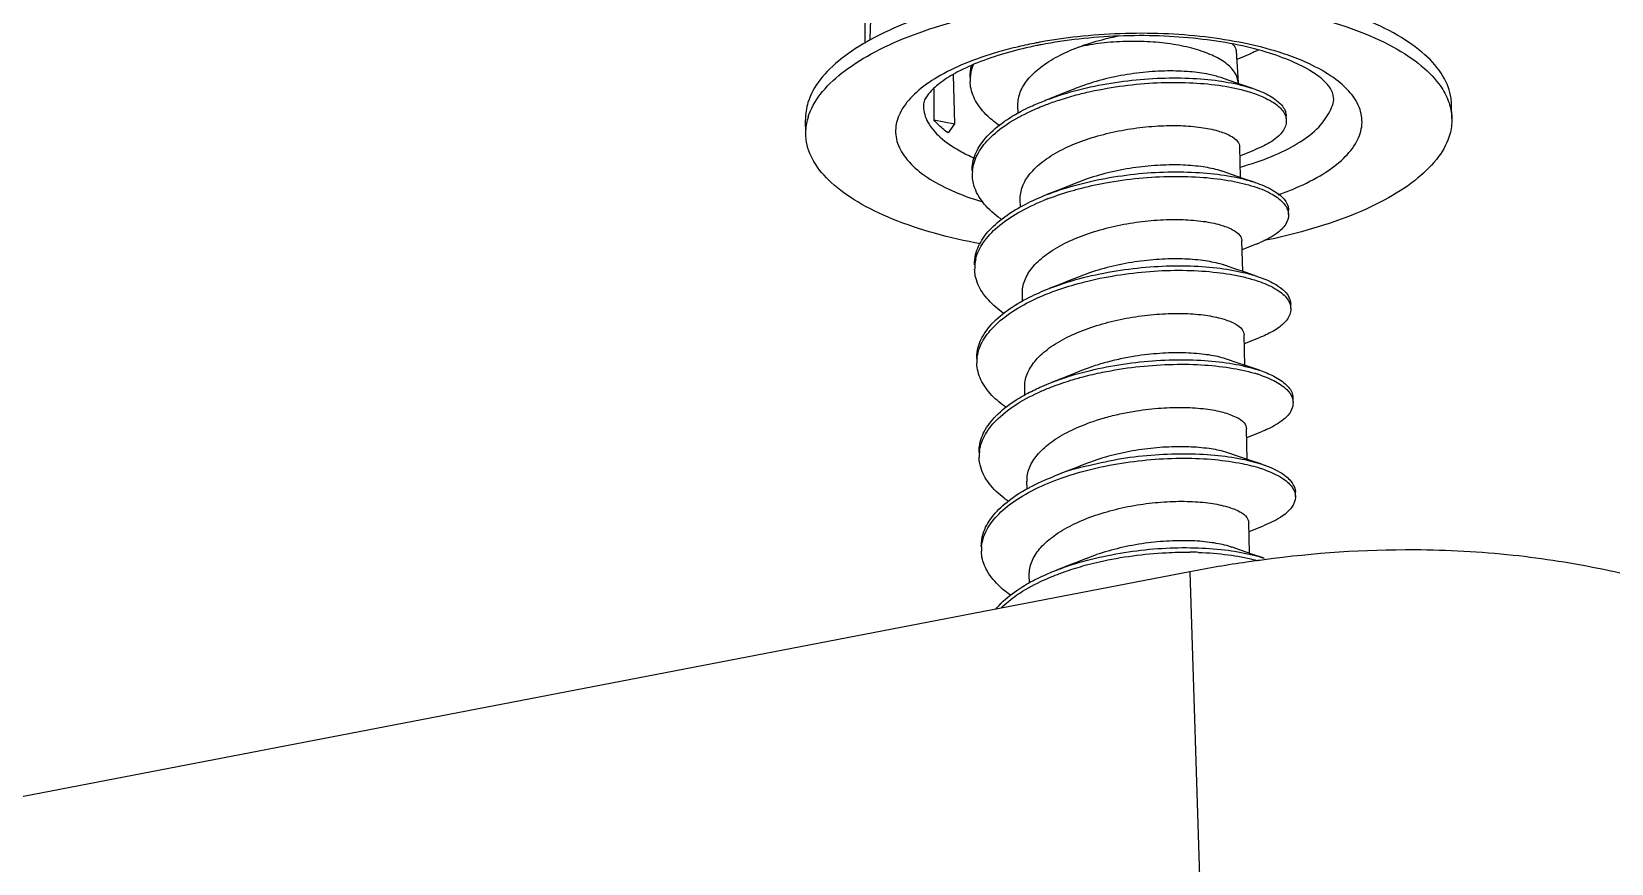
# Model space of a CAD drawing. Header units: millimetres. Extents: x 306 to 1885, y 393 to 1000.
# Drawn here: x 531.15 to 551.19, y 713.04 to 723.6 of the extents above; entities that cross this region are included whole.
import ezdxf

# ---------------------------------------------------------------- set-up
doc = ezdxf.new("R2010")
doc.units = ezdxf.units.MM

# ---------------------------------------------------------------- blocks, each defined once
blk = doc.blocks.new('u51')
at = {"color": 7}
for p, q in [((5.06, -62.836), (54.613, -53.288)), ((5.06, -62.836), (4.915, -58.204)), ((7.096, -62.691), (7.099, -62.796)), ((4.305, -63.071), (4.314, -63.46)), ((6.379, -63.005), (6.248, -63.054)), ((4.311, -63.349), (4.129, -63.42)), ((3.722, -63.792), (3.723, -63.849)), ((7.125, -63.889), (7.128, -63.988)), ((4.333, -64.263), (4.343, -64.652)), ((6.277, -64.246), (6.408, -64.197)), ((4.34, -64.541), (4.158, -64.612)), ((3.751, -64.984), (3.752, -65.041)), ((7.154, -65.076), (7.156, -65.18)), ((4.362, -65.455), (4.372, -65.844)), ((6.306, -65.438), (6.437, -65.389)), ((4.369, -65.732), (4.187, -65.804)), ((3.779, -66.176), (3.781, -66.233)), ((7.183, -66.269), (7.185, -66.372)), ((4.391, -66.647), (4.4, -67.036)), ((6.334, -66.63), (6.465, -66.581)), ((4.398, -66.924), (4.215, -66.996)), ((3.808, -67.368), (3.81, -67.425)), ((7.211, -67.464), (7.214, -67.564)), ((4.42, -67.839), (4.429, -68.228)), ((6.363, -67.822), (6.494, -67.773)), ((4.426, -68.116), (4.244, -68.188)), ((8.049, -68.522), (8.13, -68.407)), ((8.311, -68.57), (8.049, -68.522)), ((8.064, -69.143), (8.049, -68.522)), ((9.935, -68.388), (9.939, -68.572)), ((1.737, -68.586), (1.741, -68.77)), ((3.837, -68.56), (3.838, -68.617)), ((7.24, -68.651), (7.243, -68.757)), ((8.309, -68.966), (8.311, -68.57)), ((4.263, -68.969), (4.452, -69.032)), ((4.448, -69.031), (4.449, -69.042)), ((4.474, -69.449), (4.449, -69.042))]:
    blk.add_line(p, q, dxfattribs=at)
for points in [[(6.379, -63.005), (6.48, -62.965), (6.627, -62.907), (6.761, -62.854)], [(4.119, -63.009), (4.261, -63.056), (4.417, -63.109), (4.525, -63.147)], [(6.408, -64.197), (6.509, -64.157), (6.656, -64.099), (6.79, -64.046)], [(4.148, -64.201), (4.29, -64.248), (4.445, -64.301), (4.554, -64.339)], [(6.437, -65.389), (6.538, -65.349), (6.685, -65.291), (6.819, -65.238)], [(4.177, -65.393), (4.319, -65.441), (4.475, -65.494), (4.583, -65.531)], [(6.465, -66.581), (6.566, -66.541), (6.713, -66.483), (6.848, -66.43)], [(4.206, -66.585), (4.347, -66.632), (4.503, -66.686), (4.611, -66.723)], [(6.494, -67.773), (6.595, -67.733), (6.742, -67.675), (6.877, -67.622)], [(4.234, -67.777), (4.376, -67.824), (4.532, -67.877), (4.64, -67.915)], [(6.523, -68.965), (6.624, -68.925), (6.771, -68.867), (6.905, -68.814)], [(4.452, -69.032), (4.561, -69.069), (4.669, -69.107)], [(4.468, -69.341), (4.442, -69.351), (4.298, -69.408)]]:
    blk.add_lwpolyline(points, dxfattribs=at)
for centre, radius, start, end in [((1.938, -46.656), 16.479, 278.3795, 280.922), ((2.06, -47.457), 15.668, 277.5423, 278.3646), ((5.112, -58.546), 4.54, 267.9679, 269.3749), ((7.203, -63.109), 0.504, 354.7039, 1.1412), ((4.675, -62.57), 1.66, 250.0499, 252.0039), ((7.242, -64.305), 0.493, 352.1502, 1.5542), ((4.772, -63.544), 1.888, 252.2546, 253.6495), ((7.286, -65.494), 0.478, 354.6307, 1.3302), ((7.28, -66.686), 0.512, 346.7225, 1.2393), ((4.803, -68.501), 1.616, 111.8445, 112.8096), ((4.822, -68.55), 1.669, 111.322, 111.8467), ((5.692, -64.525), 3.262, 290.9606, 292.0734), ((4.795, -66.043), 1.768, 251.5713, 251.9629), ((7.349, -67.881), 0.473, 354.8527, 1.6505), ((9.215, -68.396), 0.72, 342.8386, 346.1082), ((4.658, -69.038), 0.209, 180.9523, 185.0288), ((7.351, -69.067), 0.498, 354.6447, 1.1489), ((5.876, -63.949), 5.677, 280.9046, 281.4415), ((5.844, -63.493), 6.165, 280.3852, 280.9053), ((5.918, -63.868), 5.783, 280.8839, 283.1819)]:
    blk.add_arc(centre, radius, start, end, dxfattribs=at)
for points, start_tangent, end_tangent in [([(-12.163, -59.858), (-10.955, -59.696), (-9.836, -59.68), (-8.792, -59.79), (-7.808, -60.003), (-6.867, -60.298), (-5.953, -60.654), (-4.149, -61.462), (-2.27, -62.256), (-1.263, -62.594), (-0.192, -62.864), (0.961, -63.045), (2.21, -63.114), (4.117, -62.99)], (0.981939, 0.189198), (0.991352, 0.13123)), ([(7.458, -62.377), (7.255, -62.543), (6.958, -62.712), (6.741, -62.804)], (-0.704635, -0.70957), (-0.93421, -0.356724)), ([(7.52, -62.367), (7.481, -62.411), (7.256, -62.601), (7.056, -62.721)], (-0.640536, -0.767928), (-0.884149, -0.467205)), ([(7.331, -62.535), (7.472, -62.648), (7.631, -62.844), (7.703, -63.05), (7.706, -63.099)], (0.820117, -0.572196), (0.020393, -0.999792)), ([(7.056, -62.721), (6.96, -62.769), (6.761, -62.854)], (-0.884149, -0.467205), (-0.931997, -0.362467)), ([(6.761, -62.854), (6.605, -62.911), (6.208, -63.021), (5.788, -63.097), (5.363, -63.137), (4.952, -63.14), (4.576, -63.109), (4.25, -63.047), (4.119, -63.009)], (-0.931997, -0.362467), (-0.94834, 0.317256)), ([(6.357, -62.927), (6.207, -62.964), (5.786, -63.04), (5.361, -63.079), (5.063, -63.086)], (-0.966818, -0.255465), (-0.99994, 0.010977)), ([(7.099, -62.796), (7.098, -62.835), (7.049, -63.005), (6.935, -63.164), (6.76, -63.311), (6.53, -63.443), (6.26, -63.553)], (0.027697, -0.999616), (-0.946321, -0.323229)), ([(6.741, -62.804), (6.603, -62.854), (6.357, -62.927)], (-0.93421, -0.356724), (-0.966818, -0.255465)), ([(4.951, -63.083), (4.574, -63.052), (4.248, -62.99), (4.204, -62.978)], (-0.999369, 0.035527), (-0.96282, 0.270144)), ([(4.525, -63.147), (4.568, -63.161), (4.779, -63.206), (5.032, -63.229), (5.318, -63.227), (5.63, -63.198), (5.948, -63.139), (6.248, -63.054)], (0.943724, -0.330734), (0.946321, 0.323229)), ([(7.704, -63.156), (7.683, -63.261), (7.574, -63.468), (7.38, -63.664), (7.109, -63.842), (6.775, -63.994)], (-0.091869, -0.995771), (-0.933625, -0.358251)), ([(7.708, -63.157), (7.685, -63.319), (7.575, -63.526), (7.381, -63.722), (7.111, -63.899), (7.091, -63.909)], (0.020393, -0.999792), (-0.882461, -0.470386)), ([(3.722, -63.792), (3.722, -63.782), (3.771, -63.653), (3.909, -63.529), (4.129, -63.42)], (-0.035502, 0.99937), (0.931681, 0.363279)), ([(6.26, -63.553), (5.963, -63.638), (5.653, -63.696), (5.349, -63.726), (5.06, -63.729), (4.799, -63.706), (4.584, -63.661), (4.429, -63.599), (4.338, -63.524), (4.315, -63.46)], (-0.946321, -0.323229), (-0.064729, 0.997903)), ([(7.364, -63.73), (7.417, -63.769), (7.609, -63.958), (7.715, -64.162), (7.735, -64.291)], (0.817563, -0.575839), (0.026417, -0.999651)), ([(3.764, -63.91), (3.722, -63.792)], (-0.557369, 0.830265), (-0.035502, 0.99937)), ([(4.148, -64.201), (4.11, -64.188), (3.896, -64.086), (3.765, -63.967), (3.723, -63.849)], (-0.948, 0.318269), (-0.035502, 0.99937)), ([(4.109, -64.13), (3.895, -64.028), (3.764, -63.91)], (-0.939907, 0.341431), (-0.557369, 0.830265)), ([(7.091, -63.909), (6.79, -64.046)], (-0.882461, -0.470386), (-0.93204, -0.362355)), ([(6.79, -64.046), (6.777, -64.052), (6.394, -64.175), (5.981, -64.264), (5.555, -64.318), (5.137, -64.335), (4.745, -64.317), (4.397, -64.267), (4.148, -64.201)], (-0.93204, -0.362355), (-0.948, 0.318269)), ([(6.391, -64.118), (5.979, -64.207), (5.554, -64.26), (5.135, -64.278), (4.744, -64.26), (4.396, -64.209), (4.162, -64.149)], (-0.966523, -0.256582), (-0.951002, 0.309185)), ([(7.127, -63.988), (7.127, -64.026), (7.079, -64.196), (6.965, -64.355), (6.79, -64.503), (6.559, -64.635), (6.289, -64.745)], (0.027702, -0.999616), (-0.946321, -0.323229)), ([(6.775, -63.994), (6.391, -64.118)], (-0.933625, -0.358251), (-0.966523, -0.256582)), ([(4.554, -64.339), (4.607, -64.356), (4.818, -64.399), (5.076, -64.421), (5.364, -64.418), (5.672, -64.388), (5.982, -64.33), (6.277, -64.246)], (0.94353, -0.331288), (0.946321, 0.323229)), ([(7.73, -64.372), (7.655, -64.581), (7.493, -64.782), (7.251, -64.968), (6.94, -65.131), (6.8, -65.188)], (-0.137395, -0.990516), (-0.933962, -0.357373)), ([(7.736, -64.349), (7.732, -64.429), (7.657, -64.639), (7.494, -64.84), (7.252, -65.025), (7.116, -65.103)], (0.026417, -0.999651), (-0.883321, -0.468769)), ([(3.752, -64.984), (3.77, -64.894), (3.874, -64.768), (4.064, -64.652), (4.158, -64.612)], (-0.005292, 0.999986), (0.931771, 0.363046)), ([(5.738, -64.879), (5.426, -64.914), (5.13, -64.922), (4.861, -64.903), (4.638, -64.86), (4.474, -64.799), (4.373, -64.725), (4.343, -64.652)], (-0.987874, -0.155259), (-0.057603, 0.99834)), ([(6.289, -64.745), (6.111, -64.8), (5.926, -64.844), (5.738, -64.879)], (-0.946321, -0.323229), (-0.987874, -0.155259)), ([(7.389, -64.919), (7.573, -65.075), (7.713, -65.274), (7.764, -65.483)], (0.82034, -0.571876), (0.023989, -0.999712)), ([(3.759, -65.036), (3.756, -65.024), (3.752, -64.984)], (-0.284343, 0.958723), (-0.005292, 0.999986)), ([(4.177, -65.393), (3.998, -65.319), (3.834, -65.206), (3.757, -65.081), (3.753, -65.041)], (-0.948354, 0.317214), (-0.005292, 0.999986)), ([(4.196, -65.342), (3.997, -65.262), (3.833, -65.149), (3.759, -65.036)], (-0.952342, 0.305034), (-0.284343, 0.958723)), ([(7.116, -65.103), (6.941, -65.188), (6.819, -65.238)], (-0.883321, -0.468769), (-0.931926, -0.362648)), ([(6.417, -65.311), (6.17, -65.368), (5.747, -65.436)], (-0.966671, -0.256022), (-0.99331, -0.115477)), ([(6.819, -65.238), (6.575, -65.323), (6.172, -65.426), (5.748, -65.493)], (-0.931926, -0.362648), (-0.99331, -0.115477)), ([(7.156, -65.18), (7.156, -65.214), (7.109, -65.384), (6.997, -65.543), (6.821, -65.693), (6.589, -65.827), (6.318, -65.937)], (0.027654, -0.999618), (-0.946321, -0.323229)), ([(6.8, -65.188), (6.574, -65.266), (6.417, -65.311)], (-0.933962, -0.357373), (-0.966671, -0.256022)), ([(5.748, -65.493), (5.325, -65.525), (4.921, -65.52), (4.554, -65.482), (4.242, -65.413), (4.177, -65.393)], (-0.99331, -0.115477), (-0.948354, 0.317214)), ([(5.747, -65.436), (5.324, -65.467), (4.919, -65.463), (4.553, -65.424), (4.24, -65.356)], (-0.99331, -0.115477), (-0.959485, 0.281759)), ([(4.583, -65.53), (4.652, -65.552), (4.877, -65.595), (5.146, -65.614), (5.443, -65.607), (5.755, -65.572)], (0.94352, -0.331316), (0.987874, 0.155259)), ([(5.755, -65.572), (5.943, -65.537), (6.128, -65.492), (6.306, -65.438)], (0.987874, 0.155259), (0.946321, 0.323229)), ([(7.762, -65.539), (7.724, -65.693), (7.594, -65.898), (7.382, -66.09), (7.096, -66.263), (6.827, -66.381)], (-0.092816, -0.995683), (-0.934374, -0.356294)), ([(7.765, -65.541), (7.725, -65.75), (7.596, -65.956), (7.383, -66.148), (7.097, -66.32), (6.848, -66.43)], (0.023989, -0.999712), (-0.932053, -0.362321)), ([(3.78, -66.176), (3.783, -66.136), (3.852, -66.008), (4.01, -65.887), (4.187, -65.804)], (-0.043425, 0.999057), (0.931943, 0.362605)), ([(6.318, -65.937), (6.022, -66.021), (5.714, -66.079), (5.407, -66.109), (5.119, -66.113), (4.859, -66.091), (4.645, -66.046), (4.491, -65.985), (4.397, -65.91), (4.372, -65.844)], (-0.946321, -0.323229), (-0.063807, 0.997962)), ([(7.42, -66.113), (7.525, -66.195), (7.698, -66.388), (7.784, -66.593), (7.792, -66.675)], (0.818778, -0.57411), (0.02198, -0.999758)), ([(3.804, -66.265), (3.78, -66.176)], (-0.443443, 0.896302), (-0.043425, 0.999057)), ([(4.206, -66.585), (4.112, -66.55), (3.916, -66.444), (3.805, -66.323), (3.782, -66.233)], (-0.94819, 0.317704), (-0.043425, 0.999057)), ([(4.222, -66.533), (4.111, -66.493), (3.915, -66.387), (3.804, -66.265)], (-0.951591, 0.307366), (-0.443443, 0.896302)), ([(6.848, -66.43), (6.751, -66.466), (6.36, -66.582), (5.942, -66.663), (5.516, -66.709), (5.102, -66.718), (4.719, -66.692), (4.384, -66.635), (4.206, -66.585)], (-0.932053, -0.362321), (-0.94819, 0.317704)), ([(6.442, -66.503), (6.358, -66.525), (5.94, -66.606), (5.515, -66.652), (5.101, -66.661), (4.717, -66.635), (4.382, -66.578), (4.222, -66.533)], (-0.966914, -0.255102), (-0.951591, 0.307366)), ([(7.185, -66.372), (7.185, -66.405), (7.139, -66.574), (7.027, -66.734), (6.851, -66.884), (6.618, -67.019), (6.346, -67.129)], (0.027625, -0.999618), (-0.946321, -0.323229)), ([(6.827, -66.381), (6.749, -66.409), (6.442, -66.503)], (-0.934374, -0.356294), (-0.966914, -0.255102)), ([(4.611, -66.723), (4.649, -66.735), (4.863, -66.781), (5.124, -66.805), (5.412, -66.803), (5.72, -66.773), (6.035, -66.715), (6.334, -66.63)], (0.943811, -0.330486), (0.946321, 0.323229)), ([(7.794, -66.733), (7.78, -66.861), (7.685, -67.069), (7.504, -67.267), (7.244, -67.448), (7.176, -67.486)], (0.02198, -0.999758), (-0.882652, -0.470027)), ([(7.779, -66.804), (7.683, -67.012), (7.502, -67.21), (7.243, -67.391), (6.918, -67.548)], (-0.229904, -0.973213), (-0.92668, -0.375852)), ([(1.737, -68.586), (1.762, -68.388), (1.905, -68.104), (2.167, -67.833), (2.54, -67.582), (3.015, -67.359), (3.577, -67.17), (4.121, -67.038)], (-0.020673, 0.999786), (0.979846, 0.199756)), ([(3.808, -67.368), (3.844, -67.249), (3.968, -67.124), (4.176, -67.012)], (-0.01171, 0.999931), (0.921777, 0.387722)), ([(6.346, -67.129), (6.051, -67.213), (5.743, -67.271), (5.436, -67.301), (5.148, -67.305), (4.888, -67.283), (4.675, -67.238), (4.52, -67.177), (4.426, -67.103), (4.401, -67.036)], (-0.946321, -0.323229), (-0.063408, 0.997988)), ([(7.717, -66.997), (8.3, -67.131), (8.834, -67.312), (9.276, -67.529), (9.612, -67.775), (9.832, -68.042), (9.93, -68.323), (9.934, -68.388)], (0.983205, -0.182506), (0.020361, -0.999793)), ([(7.449, -67.305), (7.466, -67.317), (7.67, -67.503), (7.79, -67.705), (7.821, -67.867)], (0.818654, -0.574287), (0.027864, -0.999612)), ([(3.817, -67.421), (3.809, -67.379), (3.808, -67.368)], (-0.310699, 0.950508), (-0.01171, 0.999931)), ([(4.234, -67.777), (4.011, -67.679), (3.866, -67.563), (3.81, -67.436), (3.81, -67.425)], (-0.948135, 0.317869), (-0.01171, 0.999931)), ([(4.236, -67.721), (4.01, -67.622), (3.865, -67.505), (3.817, -67.421)], (-0.948715, 0.316132), (-0.310699, 0.950508)), ([(7.176, -67.486), (6.92, -67.605), (6.877, -67.622)], (-0.882652, -0.470027), (-0.931947, -0.362594)), ([(7.237, -69.498), (7.489, -69.432), (7.912, -69.286), (8.264, -69.112), (8.532, -68.919), (8.71, -68.709), (8.791, -68.491), (8.77, -68.274), (8.648, -68.064), (8.432, -67.868), (8.127, -67.694), (7.745, -67.547), (7.688, -67.53)], (0.973562, 0.228422), (-0.95787, 0.287201)), ([(3.942, -67.619), (3.76, -67.689), (3.408, -67.862), (3.139, -68.056), (2.961, -68.266), (2.881, -68.484), (2.902, -68.701), (3.023, -68.911), (3.24, -69.106), (3.544, -69.28), (3.659, -69.331)], (-0.943125, -0.332438), (0.924351, -0.381543)), ([(6.877, -67.622), (6.544, -67.733), (6.134, -67.828), (5.709, -67.888), (5.288, -67.911), (4.891, -67.898), (4.535, -67.853), (4.237, -67.778), (4.234, -67.777)], (-0.931947, -0.362594), (-0.948135, 0.317869)), ([(6.476, -67.694), (6.132, -67.771), (5.707, -67.83), (5.287, -67.853), (4.89, -67.841), (4.534, -67.795), (4.247, -67.724)], (-0.96656, -0.256442), (-0.950853, 0.309642)), ([(7.214, -67.564), (7.213, -67.596), (7.168, -67.765), (7.056, -67.925), (6.88, -68.076), (6.647, -68.211), (6.375, -68.321)], (0.02759, -0.999619), (-0.946321, -0.323229)), ([(6.859, -67.571), (6.542, -67.676), (6.476, -67.694)], (-0.933805, -0.357783), (-0.96656, -0.256442)), ([(4.64, -67.915), (4.68, -67.928), (4.892, -67.973), (5.147, -67.997), (5.433, -67.995), (5.745, -67.966), (6.063, -67.907), (6.363, -67.822)], (0.943786, -0.330557), (0.946321, 0.323229)), ([(7.82, -67.923), (7.76, -68.124), (7.611, -68.327), (7.38, -68.516), (7.079, -68.682), (6.886, -68.764)], (-0.089772, -0.995962), (-0.934131, -0.356929)), ([(7.823, -67.924), (7.822, -67.972), (7.761, -68.182), (7.612, -68.385), (7.382, -68.573), (7.2, -68.681)], (0.027864, -0.999612), (-0.883983, -0.467519)), ([(4.422, -67.972), (4.366, -67.988), (3.977, -68.127), (3.66, -68.293), (3.427, -68.478), (3.287, -68.676), (3.244, -68.879), (3.245, -68.883)], (-0.962783, -0.270276), (0.04658, -0.998915)), ([(8.443, -68.757), (8.443, -68.742), (8.385, -68.541), (8.23, -68.351), (7.982, -68.178), (7.79, -68.084)], (0.000919, 1), (-0.918732, 0.394882)), ([(3.838, -68.56), (3.848, -68.491), (3.938, -68.363), (4.115, -68.245), (4.244, -68.188)], (-0.020502, 0.99979), (0.931938, 0.362618)), ([(6.375, -68.321), (6.08, -68.405), (5.772, -68.463), (5.465, -68.493), (5.177, -68.497), (4.918, -68.475), (4.705, -68.431), (4.549, -68.37), (4.455, -68.295), (4.43, -68.228)], (-0.946321, -0.323229), (-0.062941, 0.998017)), ([(7.474, -68.495), (7.627, -68.619), (7.78, -68.813), (7.846, -69.017), (7.848, -69.057)], (0.820229, -0.572035), (0.0206, -0.999788)), ([(8.13, -68.407), (8.199, -68.46), (8.259, -68.514), (8.311, -68.57)], (0.812837, -0.582491), (0.64605, -0.763295)), ([(9.934, -68.388), (9.914, -68.569)], (0.020361, -0.999793), (-0.240072, -0.970755)), ([(1.765, -68.76), (1.745, -68.674), (1.737, -68.586)], (-0.284411, 0.958703), (-0.020673, 0.999786)), ([(3.848, -68.62), (3.838, -68.56)], (-0.314716, 0.949186), (-0.020502, 0.99979)), ([(4.263, -68.969), (4.118, -68.912), (3.941, -68.801), (3.85, -68.678), (3.84, -68.617)], (-0.948372, 0.31716), (-0.020502, 0.99979)), ([(4.281, -68.918), (4.117, -68.854), (3.939, -68.744), (3.848, -68.62)], (-0.952139, 0.305666), (-0.314716, 0.949186)), ([(7.243, -68.757), (7.214, -68.92), (7.118, -69.081), (6.957, -69.236), (6.737, -69.376), (6.474, -69.494)], (0.023254, -0.99973), (-0.935463, -0.353426)), ([(7.2, -68.681), (7.081, -68.74), (6.905, -68.814)], (-0.883983, -0.467519), (-0.93197, -0.362535)), ([(9.903, -68.608), (9.752, -68.891), (9.48, -69.162)], (-0.295056, -0.95548), (-0.783149, -0.621833)), ([(9.484, -69.345), (9.756, -69.075), (9.907, -68.792), (9.939, -68.572)], (0.783149, 0.621833), (-0.020044, 0.999799)), ([(1.742, -68.77), (1.747, -68.843), (1.85, -69.126), (2.078, -69.396), (2.423, -69.642), (2.874, -69.859), (3.393, -70.032)], (0.019979, -0.9998), (0.963908, -0.266237)), ([(4.708, -70.081), (4.037, -69.992), (3.422, -69.857), (2.881, -69.68), (2.431, -69.467), (2.084, -69.222), (1.853, -68.955), (1.765, -68.76)], (-0.995628, 0.093409), (-0.284411, 0.958703)), ([(3.245, -68.883), (3.267, -68.952), (3.351, -69.057), (3.513, -69.181), (3.762, -69.31), (4.093, -69.43), (4.496, -69.529), (4.955, -69.599), (5.45, -69.635), (5.962, -69.634), (6.469, -69.596), (6.95, -69.523)], (0.046404, -0.998923), (0.981939, 0.189198)), ([(6.905, -68.814), (6.723, -68.879), (6.324, -68.988), (5.902, -69.061), (5.478, -69.098), (5.069, -69.099), (4.695, -69.066), (4.373, -69.002), (4.263, -68.969)], (-0.93197, -0.362535), (-0.948372, 0.31716)), ([(6.502, -68.887), (6.322, -68.93), (5.901, -69.004), (5.476, -69.041), (5.068, -69.042), (4.694, -69.009), (4.372, -68.945), (4.281, -68.918)], (-0.966773, -0.255636), (-0.952139, 0.305666)), ([(6.886, -68.764), (6.721, -68.822), (6.502, -68.887)], (-0.934131, -0.356929), (-0.966773, -0.255636)), ([(7.002, -69.513), (7.363, -69.426), (7.72, -69.309), (8.008, -69.178), (8.221, -69.045), (8.358, -68.923), (8.427, -68.823), (8.443, -68.757)], (0.980123, 0.198391), (-0.001839, 0.999998)), ([(4.45, -69.056), (4.495, -69.177), (4.607, -69.291), (4.779, -69.39), (5.005, -69.47), (5.271, -69.528), (5.566, -69.56), (5.875, -69.565), (6.183, -69.543), (6.474, -69.494)], (0.087957, -0.996124), (0.976755, 0.214357)), ([(4.669, -69.106), (4.818, -69.147), (5.061, -69.181), (5.346, -69.191), (5.656, -69.172), (5.976, -69.124), (6.289, -69.047), (6.523, -68.965)], (0.945162, -0.326601), (0.9278, 0.373078)), ([(7.846, -69.113), (7.823, -69.226), (7.804, -69.276)], (-0.092823, -0.995683), (-0.394135, -0.919053)), ([(7.85, -69.114), (7.831, -69.26)], (0.0206, -0.999788), (-0.262901, -0.964823)), ([(3.659, -69.331), (3.927, -69.428), (4.374, -69.543), (4.871, -69.622), (5.398, -69.663), (5.945, -69.664), (6.489, -69.625), (6.955, -69.557)], (0.924351, -0.381543), (0.983616, 0.180276)), ([(9.48, -69.162), (9.104, -69.407), (8.634, -69.625), (8.081, -69.809), (7.463, -69.954), (6.796, -70.057), (6.102, -70.113), (5.399, -70.121), (4.708, -70.081)], (-0.783149, -0.621833), (-0.995628, 0.093409)), ([(8.35, -69.912), (8.639, -69.808), (9.11, -69.59), (9.484, -69.345)], (0.949902, 0.312548), (0.783149, 0.621833)), ([(4.2, -69.451), (4.287, -69.413), (4.298, -69.408)], (0.898829, 0.438298), (0.93048, 0.366343)), ([(4.53, -69.54), (4.501, -69.509), (4.475, -69.449)], (-0.76629, 0.642495), (-0.138114, 0.990416)), ([(6.474, -69.494), (6.176, -69.588), (5.962, -69.637)], (-0.935463, -0.353426), (-0.981931, -0.189242)), ([(9.181, -72.233), (9.183, -71.318), (9.185, -70.335), (9.187, -69.54)], (0.002813, 0.999996), (0.0016, 0.999999)), ([(9.117, -69.586), (9.029, -72.082), (8.931, -74.647), (8.92, -74.914)], (-0.034202, -0.999415), (-0.041939, -0.99912))]:
    blk.add_spline(points, degree=3, dxfattribs=dict(at, start_tangent=start_tangent, end_tangent=end_tangent))
blk = doc.blocks.new('u15')
blk.add_blockref('u51', (-79.896, 115.482))

msp = doc.modelspace()

# ---------------------------------------------------------------- block references
at = {"rotation": 180}
msp.add_blockref('u15', (471.008, 769.39), dxfattribs=at)

doc.saveas('drawing.dxf')
